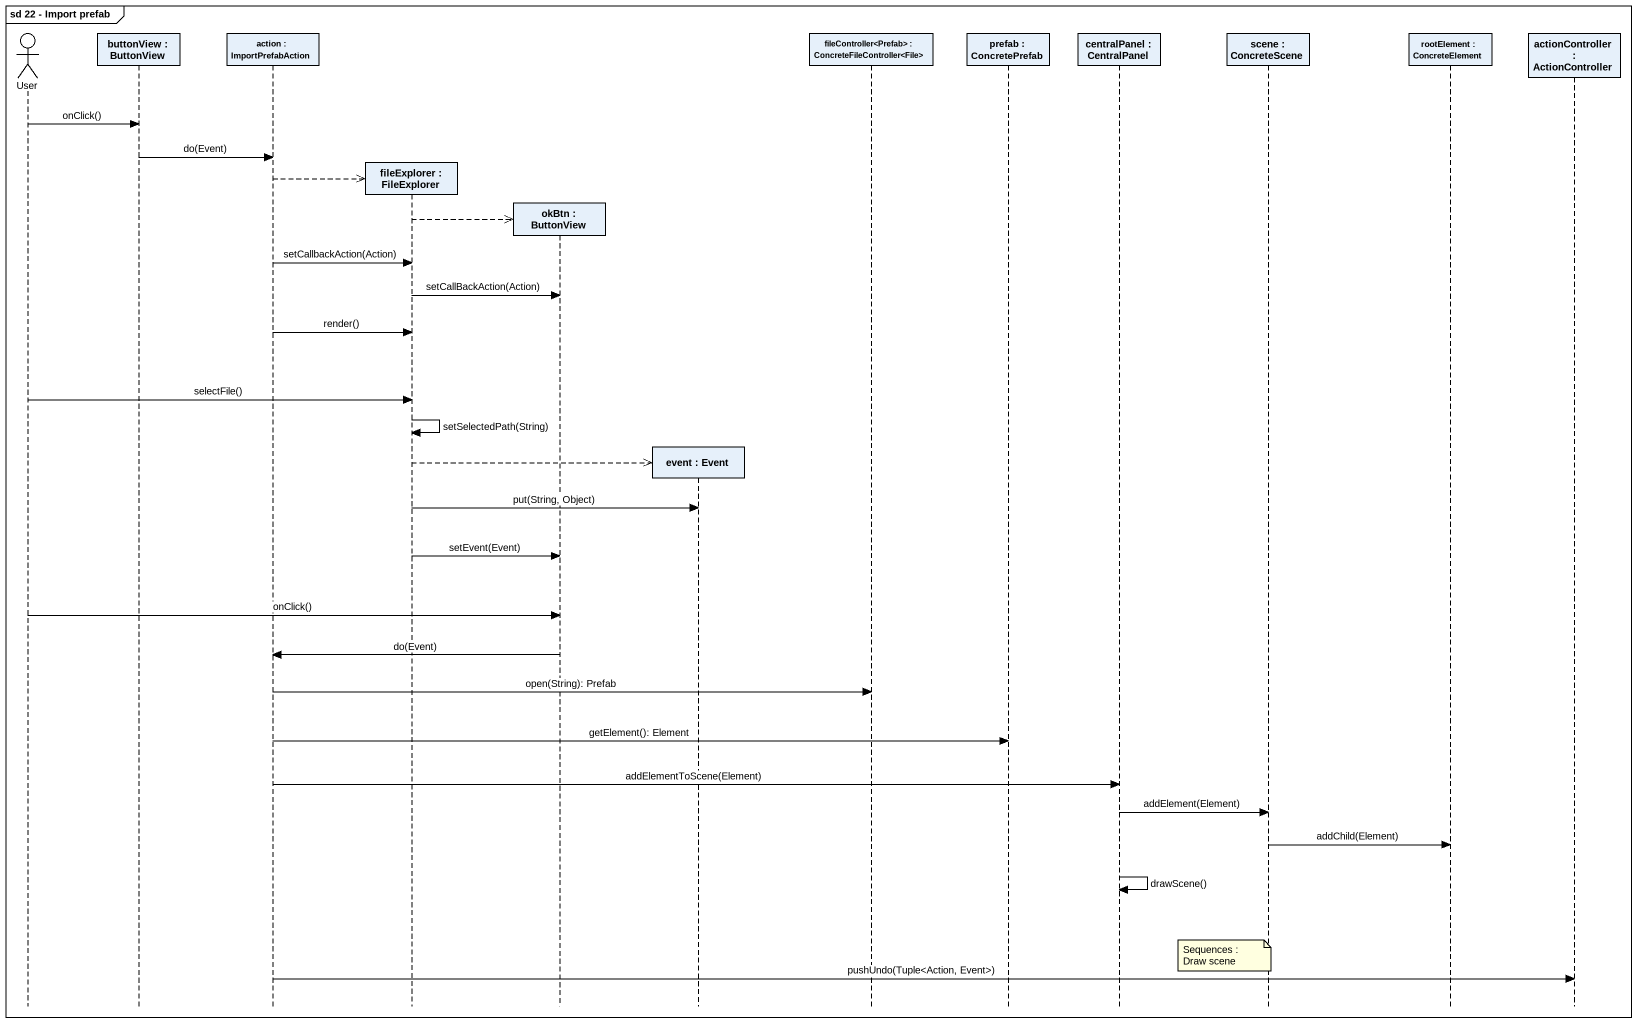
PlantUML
@startuml
mainframe sd 22 - Import prefab
hide footbox
actor User
participant "buttonView : ButtonView" as buttonView
participant "action : ImportPrefabAction" as action_
participant "fileExplorer : FileExplorer" as fileExplorer
participant "okBtn : ButtonView" as okBtn
participant "event : Event" as event
participant "fileController<Prefab> : ConcreteFileController<File>" as fileController_Prefab
participant "prefab : ConcretePrefab" as prefab
participant "centralPanel : CentralPanel" as centralPanel
participant "scene : ConcreteScene" as scene
participant "rootElement : ConcreteElement" as rootElement
participant "actionController : ActionController" as actionController

User -> buttonView : onClick()
buttonView -> action_ : do(Event)
action_ -->> fileExplorer **
fileExplorer -->> okBtn **
action_ -> fileExplorer : setCallbackAction(Action)
fileExplorer -> okBtn : setCallBackAction(Action)
action_ -> fileExplorer : render()
User -> fileExplorer : selectFile()
fileExplorer -> fileExplorer : setSelectedPath(String)
fileExplorer -->> event **
fileExplorer -> event : put(String, Object)
fileExplorer -> okBtn : setEvent(Event)
User -> okBtn : onClick()
okBtn -> action_ : do(Event)
action_ -> fileController_Prefab : open(String): Prefab
action_ -> prefab : getElement(): Element
action_ -> centralPanel : addElementToScene(Element)
centralPanel -> scene : addElement(Element)
scene -> rootElement : addChild(Element)
centralPanel -> centralPanel : drawScene()
note over scene : Sequences : Draw scene
action_ -> actionController : pushUndo(Tuple<Action, Event>)
@enduml
